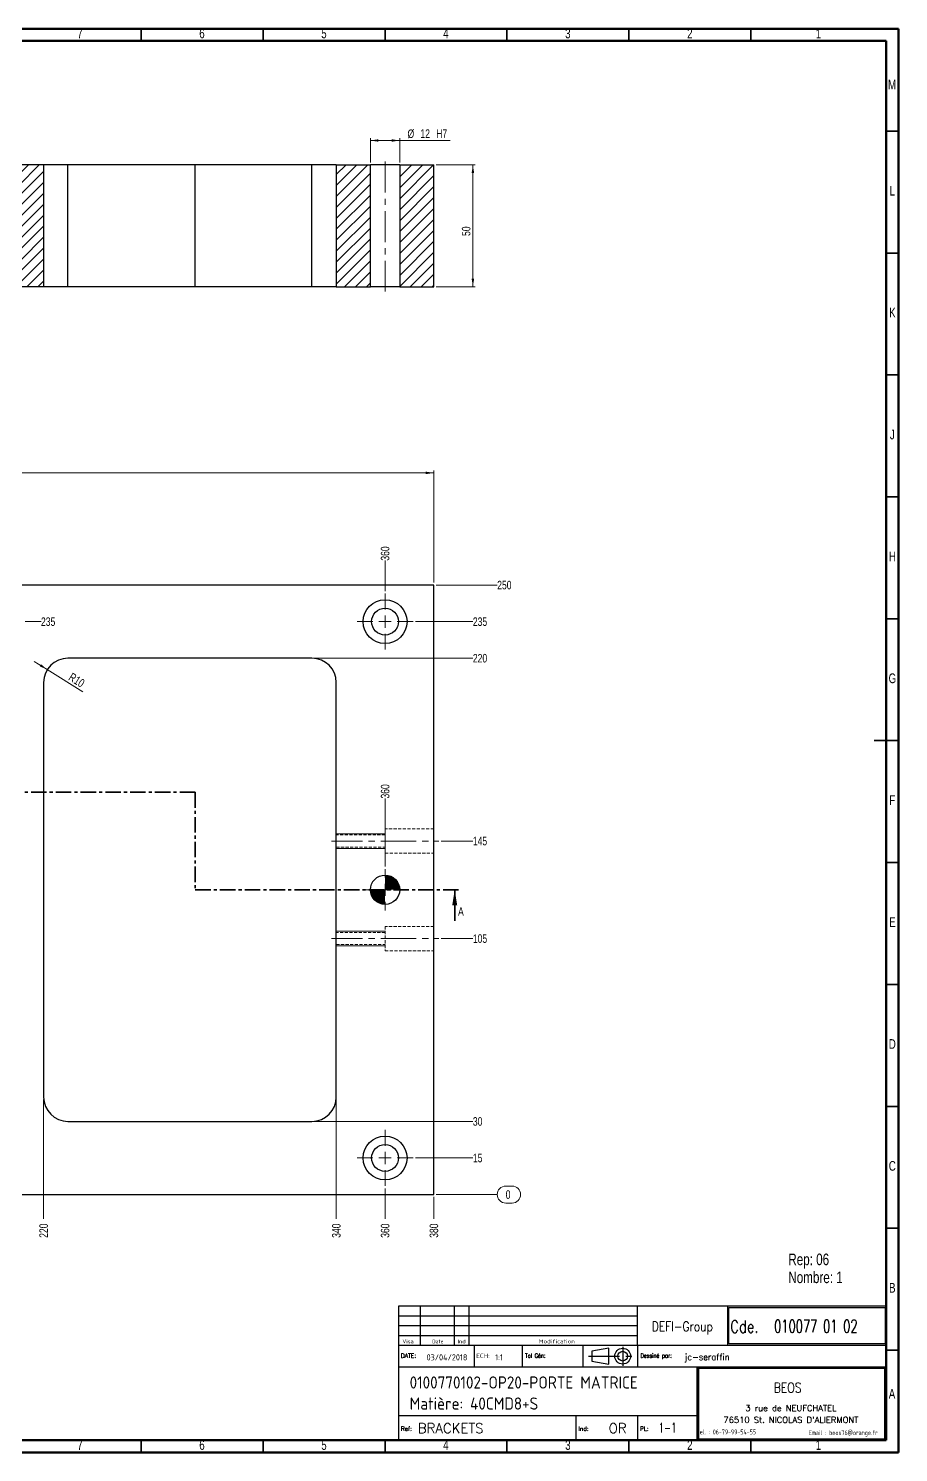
# Model space of a CAD drawing. Header units: millimetres. Extents: x 15 to 836, y 5 to 589.
# Drawn here: x 479 to 836, y 5 to 589 of the extents above; entities that cross this region are included whole.
import ezdxf

# ---------------------------------------------------------------- set-up
doc = ezdxf.new("R2010")
doc.units = ezdxf.units.MM
for name, pattern in [('CENTER', [10.16, 6.35, -1.27, 1.27, -1.27]), ('CENTERX2', [20.32, 12.7, -2.54, 2.54, -2.54]), ('HIDDEN', [1.905, 1.27, -0.635])]:
    doc.linetypes.add(name, pattern=pattern)
doc.layers.add('DIMENSIONS', color=176, linetype='Continuous')
doc.styles.add('SLDTEXTSTYLE0', font='TXT', dxfattribs={"width": 0.75})
doc.styles.add('SLDTEXTSTYLE1', font='ISOCP')
doc.styles.add('SLDTEXTSTYLE10', font='ISOCP', dxfattribs={"width": 1.147311})
doc.styles.add('SLDTEXTSTYLE11', font='ISOCP', dxfattribs={"width": 1.385904})
doc.styles.add('SLDTEXTSTYLE12', font='ISOCP', dxfattribs={"width": 1.246461})
doc.styles.add('SLDTEXTSTYLE13', font='ROMAND')
doc.styles.add('SLDTEXTSTYLE2', font='ROMANT', dxfattribs={"width": 0.8})
doc.styles.add('SLDTEXTSTYLE3', font='ISOCP', dxfattribs={"width": 0.8})
doc.styles.add('SLDTEXTSTYLE4', font='ROMANS', dxfattribs={"width": 0.8})
doc.styles.add('SLDTEXTSTYLE5', font='ROMANT')
doc.styles.add('SLDTEXTSTYLE6', font='ROMANS')
doc.styles.add('SLDTEXTSTYLE7', font='ROMANT', dxfattribs={"width": 0.65})
doc.styles.add('SLDTEXTSTYLE8', font='ISOCP', dxfattribs={"width": 1.446157})
doc.styles.add('SLDTEXTSTYLE9', font='ISOCP', dxfattribs={"width": 1.294402})
doc.dimstyles.new('SLDDIMSTYLE0', dxfattribs={"dimtxt": 3.5, "dimasz": 3.302, "dimexe": 0, "dimexo": 0.0625, "dimgap": 0.875, "dimtad": 0, "dimtih": 1, "dimtoh": 1, "dimdec": 0, "dimrnd": 1e-09, "dimdsep": 46, "dimtxsty": 'SLDTEXTSTYLE0', "dimblk1": 'NONE', "dimblk2": 'NONE', "dimsah": 1, "dimcen": 0.09, "dimadec": 0, "dimazin": 2, "dimtfac": 1, "dimtdec": 0, "dimtofl": 0, "dimtmove": 0, "dimatfit": 3, "dimldrblk": 'NONE', "dimfxl": 1, "dimfrac": 2, "dimtolj": 1, "dimtzin": 12, "dimarcsym": 0})
doc.dimstyles.new('SLDDIMSTYLE1', dxfattribs={"dimtxt": 3.5, "dimasz": 3.302, "dimexe": 0, "dimexo": 0.0625, "dimgap": 0.875, "dimtad": 0, "dimtih": 1, "dimtoh": 1, "dimrnd": 1e-09, "dimzin": 12, "dimdsep": 46, "dimtxsty": 'SLDTEXTSTYLE0', "dimblk1": 'NONE', "dimblk2": 'NONE', "dimsah": 1, "dimcen": 0.09, "dimadec": 0, "dimazin": 3, "dimtfac": 1, "dimtofl": 0, "dimtmove": 0, "dimatfit": 3, "dimldrblk": 'NONE', "dimfxl": 1, "dimfrac": 2, "dimtolj": 1, "dimtzin": 12, "dimarcsym": 0})
doc.dimstyles.new('SLDDIMSTYLE2', dxfattribs={"dimtxt": 3.5, "dimasz": 3.302, "dimexe": 0, "dimexo": 0.0625, "dimgap": 0.875, "dimtad": 1, "dimrnd": 1e-09, "dimzin": 12, "dimdsep": 46, "dimtxsty": 'SLDTEXTSTYLE0', "dimsah": 1, "dimcen": 0.09, "dimadec": 0, "dimazin": 3, "dimtfac": 1, "dimtofl": 0, "dimtmove": 0, "dimatfit": 3, "dimfxl": 1, "dimfrac": 2, "dimtolj": 1, "dimtzin": 12, "dimarcsym": 0})
doc.dimstyles.new('SLDDIMSTYLE3', dxfattribs={"dimtxt": 3.5, "dimasz": 3.302, "dimexe": 0, "dimexo": 0.0625, "dimgap": 0.875, "dimtad": 1, "dimrnd": 1e-09, "dimzin": 12, "dimdsep": 46, "dimtxsty": 'SLDTEXTSTYLE0', "dimsah": 1, "dimcen": 0, "dimadec": 0, "dimazin": 3, "dimtfac": 1, "dimtofl": 0, "dimtmove": 1, "dimatfit": 3, "dimfxl": 1, "dimfrac": 2, "dimtolj": 1, "dimtzin": 12, "dimarcsym": 0})

# ---------------------------------------------------------------- blocks, each defined once
blk = doc.blocks.new('SW_NOTE_0')
at = {"color": 0, "linetype": 'Continuous', "lineweight": 0, "char_height": 4.763, "attachment_point": 1, "style": 'SLDTEXTSTYLE0'}
for s, insert in [('Rep: 06', (0, 6.14)), ('Nombre: 1', (0, -1.21))]:
    blk.add_mtext(s, dxfattribs=dict(at, insert=insert))
blk = doc.blocks.new('_D_21')
at = {"color": 7, "linetype": 'Continuous', "lineweight": 18}
blk.add_line((485.52, 149.83), (485.52, 100.83), dxfattribs=at)
at = {"color": 7, "linetype": 'Continuous', "lineweight": 18, "insert": (483.78, 93.07), "char_height": 3.5, "attachment_point": 1, "rotation": 90, "style": 'SLDTEXTSTYLE0'}
blk.add_mtext('220', dxfattribs=at)
blk = doc.blocks.new('_None')
blk = doc.blocks.new('_D_22')
at = {"color": 7, "linetype": 'Continuous', "lineweight": 18}
blk.add_line((605.52, 149.83), (605.52, 100.83), dxfattribs=at)
at = {"color": 7, "linetype": 'Continuous', "lineweight": 18, "insert": (603.78, 93.07), "char_height": 3.5, "attachment_point": 1, "rotation": 90, "style": 'SLDTEXTSTYLE0'}
blk.add_mtext('340', dxfattribs=at)
blk = doc.blocks.new('_D_23')
at = {"color": 7, "linetype": 'Continuous', "lineweight": 18}
blk.add_line((625.52, 113.33), (625.52, 100.83), dxfattribs=at)
at = {"color": 7, "linetype": 'Continuous', "lineweight": 18, "insert": (623.78, 93.07), "char_height": 3.5, "attachment_point": 1, "rotation": 90, "style": 'SLDTEXTSTYLE0'}
blk.add_mtext('360', dxfattribs=at)
blk = doc.blocks.new('_D_24')
at = {"color": 7, "linetype": 'Continuous', "lineweight": 18}
blk.add_line((625.52, 358.33), (625.52, 370.83), dxfattribs=at)
at = {"color": 7, "linetype": 'Continuous', "lineweight": 18, "insert": (623.78, 370.83), "char_height": 3.5, "attachment_point": 1, "rotation": 90, "style": 'SLDTEXTSTYLE0'}
blk.add_mtext('360', dxfattribs=at)
blk = doc.blocks.new('_D_25')
at = {"color": 7, "linetype": 'Continuous', "lineweight": 18}
blk.add_line((625.52, 245.33), (625.52, 273.25), dxfattribs=at)
at = {"color": 7, "linetype": 'Continuous', "lineweight": 18, "insert": (623.78, 273.25), "char_height": 3.5, "attachment_point": 1, "rotation": 90, "style": 'SLDTEXTSTYLE0'}
blk.add_mtext('360', dxfattribs=at)
blk = doc.blocks.new('_D_26')
at = {"color": 7, "linetype": 'Continuous', "lineweight": 18}
blk.add_line((645.52, 109.83), (645.52, 100.83), dxfattribs=at)
at = {"color": 7, "linetype": 'Continuous', "lineweight": 18, "insert": (643.78, 93.07), "char_height": 3.5, "attachment_point": 1, "rotation": 90, "style": 'SLDTEXTSTYLE0'}
blk.add_mtext('380', dxfattribs=at)
blk = doc.blocks.new('_D_27')
at = {"color": 7, "linetype": 'Continuous', "lineweight": 18}
for p, q in [((674.98, 114.32), (677.57, 114.32)), ((646.52, 110.83), (671.49, 110.83)), ((677.57, 107.34), (674.98, 107.34))]:
    blk.add_line(p, q, dxfattribs=at)
for centre, start, end in [((674.98, 110.83), 90, 270), ((677.57, 110.83), 270, 90)]:
    blk.add_arc(centre, 3.49, start, end, dxfattribs=at)
at = {"color": 7, "linetype": 'Continuous', "lineweight": 18, "insert": (674.98, 112.56), "char_height": 3.5, "attachment_point": 1, "style": 'SLDTEXTSTYLE0'}
blk.add_mtext('0', dxfattribs=at)
blk = doc.blocks.new('_D_28')
at = {"color": 7, "linetype": 'Continuous', "lineweight": 18}
blk.add_line((399.02, 120.83), (415.24, 120.83), dxfattribs=at)
at = {"color": 7, "linetype": 'Continuous', "lineweight": 18, "insert": (415.24, 122.56), "char_height": 3.5, "attachment_point": 1, "style": 'SLDTEXTSTYLE0'}
blk.add_mtext('10', dxfattribs=at)
blk = doc.blocks.new('_D_29')
at = {"color": 7, "linetype": 'Continuous', "lineweight": 18}
blk.add_line((453.02, 125.83), (449.69, 125.83), dxfattribs=at)
at = {"color": 7, "linetype": 'Continuous', "lineweight": 18, "insert": (444.51, 127.56), "char_height": 3.5, "attachment_point": 1, "style": 'SLDTEXTSTYLE0'}
blk.add_mtext('15', dxfattribs=at)
blk = doc.blocks.new('_D_30')
at = {"color": 7, "linetype": 'Continuous', "lineweight": 18}
blk.add_line((273.02, 125.83), (255.52, 125.83), dxfattribs=at)
at = {"color": 7, "linetype": 'Continuous', "lineweight": 18, "insert": (250.34, 127.56), "char_height": 3.5, "attachment_point": 1, "style": 'SLDTEXTSTYLE0'}
blk.add_mtext('15', dxfattribs=at)
blk = doc.blocks.new('_D_31')
at = {"color": 7, "linetype": 'Continuous', "lineweight": 18}
blk.add_line((638.02, 125.83), (661.52, 125.83), dxfattribs=at)
at = {"color": 7, "linetype": 'Continuous', "lineweight": 18, "insert": (661.52, 127.56), "char_height": 3.5, "attachment_point": 1, "style": 'SLDTEXTSTYLE0'}
blk.add_mtext('15', dxfattribs=at)
blk = doc.blocks.new('_D_32')
at = {"color": 7, "linetype": 'Continuous', "lineweight": 18}
blk.add_line((404.52, 132.83), (415.24, 132.83), dxfattribs=at)
at = {"color": 7, "linetype": 'Continuous', "lineweight": 18, "insert": (415.24, 134.56), "char_height": 3.5, "attachment_point": 1, "style": 'SLDTEXTSTYLE0'}
blk.add_mtext('22', dxfattribs=at)
blk = doc.blocks.new('_D_33')
at = {"color": 7, "linetype": 'Continuous', "lineweight": 18}
blk.add_line((596.52, 140.83), (661.52, 140.83), dxfattribs=at)
at = {"color": 7, "linetype": 'Continuous', "lineweight": 18, "insert": (661.52, 142.56), "char_height": 3.5, "attachment_point": 1, "style": 'SLDTEXTSTYLE0'}
blk.add_mtext('30', dxfattribs=at)
blk = doc.blocks.new('_D_34')
at = {"color": 7, "linetype": 'Continuous', "lineweight": 18}
blk.add_line((314.52, 140.83), (255.52, 140.83), dxfattribs=at)
at = {"color": 7, "linetype": 'Continuous', "lineweight": 18, "insert": (250.34, 142.56), "char_height": 3.5, "attachment_point": 1, "style": 'SLDTEXTSTYLE0'}
blk.add_mtext('30', dxfattribs=at)
blk = doc.blocks.new('_D_35')
at = {"color": 7, "linetype": 'Continuous', "lineweight": 18}
blk.add_line((262.52, 160.83), (255.52, 160.83), dxfattribs=at)
at = {"color": 7, "linetype": 'Continuous', "lineweight": 18, "insert": (250.34, 162.56), "char_height": 3.5, "attachment_point": 1, "style": 'SLDTEXTSTYLE0'}
blk.add_mtext('50', dxfattribs=at)
blk = doc.blocks.new('_D_36')
at = {"color": 7, "linetype": 'Continuous', "lineweight": 18}
blk.add_line((412.52, 190.83), (406.55, 190.83), dxfattribs=at)
at = {"color": 7, "linetype": 'Continuous', "lineweight": 18, "insert": (401.38, 192.56), "char_height": 3.5, "attachment_point": 1, "style": 'SLDTEXTSTYLE0'}
blk.add_mtext('80', dxfattribs=at)
blk = doc.blocks.new('_D_37')
at = {"color": 7, "linetype": 'Continuous', "lineweight": 18}
blk.add_line((262.52, 200.83), (255.52, 200.83), dxfattribs=at)
at = {"color": 7, "linetype": 'Continuous', "lineweight": 18, "insert": (250.34, 202.56), "char_height": 3.5, "attachment_point": 1, "style": 'SLDTEXTSTYLE0'}
blk.add_mtext('90', dxfattribs=at)
blk = doc.blocks.new('_D_38')
at = {"color": 7, "linetype": 'Continuous', "lineweight": 18}
blk.add_line((427.52, 208.83), (435.99, 208.83), dxfattribs=at)
at = {"color": 7, "linetype": 'Continuous', "lineweight": 18, "insert": (435.99, 210.56), "char_height": 3.5, "attachment_point": 1, "style": 'SLDTEXTSTYLE0'}
blk.add_mtext('98', dxfattribs=at)
blk = doc.blocks.new('_D_39')
at = {"color": 7, "linetype": 'Continuous', "lineweight": 18}
blk.add_line((648.52, 215.83), (661.52, 215.83), dxfattribs=at)
at = {"color": 7, "linetype": 'Continuous', "lineweight": 18, "insert": (661.52, 217.56), "char_height": 3.5, "attachment_point": 1, "style": 'SLDTEXTSTYLE0'}
blk.add_mtext('105', dxfattribs=at)
blk = doc.blocks.new('_D_40')
at = {"color": 7, "linetype": 'Continuous', "lineweight": 18}
blk.add_line((433.02, 220.83), (435.99, 220.83), dxfattribs=at)
at = {"color": 7, "linetype": 'Continuous', "lineweight": 18, "insert": (435.99, 222.56), "char_height": 3.5, "attachment_point": 1, "style": 'SLDTEXTSTYLE0'}
blk.add_mtext('110', dxfattribs=at)
blk = doc.blocks.new('_D_41')
at = {"color": 7, "linetype": 'Continuous', "lineweight": 18}
blk.add_line((314.52, 220.83), (255.52, 220.83), dxfattribs=at)
at = {"color": 7, "linetype": 'Continuous', "lineweight": 18, "insert": (247.76, 222.56), "char_height": 3.5, "attachment_point": 1, "style": 'SLDTEXTSTYLE0'}
blk.add_mtext('110', dxfattribs=at)
blk = doc.blocks.new('_D_42')
at = {"color": 7, "linetype": 'Continuous', "lineweight": 18}
blk.add_line((362.94, 230.83), (325.83, 230.83), dxfattribs=at)
at = {"color": 7, "linetype": 'Continuous', "lineweight": 18, "insert": (318.07, 232.56), "char_height": 3.5, "attachment_point": 1, "style": 'SLDTEXTSTYLE0'}
blk.add_mtext('120', dxfattribs=at)
blk = doc.blocks.new('_D_43')
at = {"color": 7, "linetype": 'Continuous', "lineweight": 18}
blk.add_line((276.02, 235.83), (255.52, 235.83), dxfattribs=at)
at = {"color": 7, "linetype": 'Continuous', "lineweight": 18, "insert": (247.76, 237.56), "char_height": 3.5, "attachment_point": 1, "style": 'SLDTEXTSTYLE0'}
blk.add_mtext('125', dxfattribs=at)
blk = doc.blocks.new('_D_44')
at = {"color": 7, "linetype": 'Continuous', "lineweight": 18}
blk.add_line((433.02, 240.83), (435.99, 240.83), dxfattribs=at)
at = {"color": 7, "linetype": 'Continuous', "lineweight": 18, "insert": (435.99, 242.56), "char_height": 3.5, "attachment_point": 1, "style": 'SLDTEXTSTYLE0'}
blk.add_mtext('130', dxfattribs=at)
blk = doc.blocks.new('_D_45')
at = {"color": 7, "linetype": 'Continuous', "lineweight": 18}
blk.add_line((368.44, 245.83), (325.83, 245.83), dxfattribs=at)
at = {"color": 7, "linetype": 'Continuous', "lineweight": 18, "insert": (318.07, 247.56), "char_height": 3.5, "attachment_point": 1, "style": 'SLDTEXTSTYLE0'}
blk.add_mtext('135', dxfattribs=at)
blk = doc.blocks.new('_D_46')
at = {"color": 7, "linetype": 'Continuous', "lineweight": 18}
blk.add_line((427.52, 252.83), (435.99, 252.83), dxfattribs=at)
at = {"color": 7, "linetype": 'Continuous', "lineweight": 18, "insert": (435.99, 254.56), "char_height": 3.5, "attachment_point": 1, "style": 'SLDTEXTSTYLE0'}
blk.add_mtext('142', dxfattribs=at)
blk = doc.blocks.new('_D_47')
at = {"color": 7, "linetype": 'Continuous', "lineweight": 18}
blk.add_line((314.52, 255.83), (255.52, 255.83), dxfattribs=at)
at = {"color": 7, "linetype": 'Continuous', "lineweight": 18, "insert": (247.76, 257.56), "char_height": 3.5, "attachment_point": 1, "style": 'SLDTEXTSTYLE0'}
blk.add_mtext('145', dxfattribs=at)
blk = doc.blocks.new('_D_48')
at = {"color": 7, "linetype": 'Continuous', "lineweight": 18}
blk.add_line((648.52, 255.83), (661.52, 255.83), dxfattribs=at)
at = {"color": 7, "linetype": 'Continuous', "lineweight": 18, "insert": (661.52, 257.56), "char_height": 3.5, "attachment_point": 1, "style": 'SLDTEXTSTYLE0'}
blk.add_mtext('145', dxfattribs=at)
blk = doc.blocks.new('_D_49')
at = {"color": 7, "linetype": 'Continuous', "lineweight": 18}
blk.add_line((252.29, 275.83), (249.52, 275.83), dxfattribs=at)
at = {"color": 7, "linetype": 'Continuous', "lineweight": 18, "insert": (241.76, 277.56), "char_height": 3.5, "attachment_point": 1, "style": 'SLDTEXTSTYLE0'}
blk.add_mtext('165', dxfattribs=at)
blk = doc.blocks.new('_D_50')
at = {"color": 7, "linetype": 'Continuous', "lineweight": 18}
blk.add_line((446.52, 280.83), (461.38, 280.83), dxfattribs=at)
at = {"color": 7, "linetype": 'Continuous', "lineweight": 18, "insert": (461.38, 282.56), "char_height": 3.5, "attachment_point": 1, "style": 'SLDTEXTSTYLE0'}
blk.add_mtext('170', dxfattribs=at)
blk = doc.blocks.new('_D_51')
at = {"color": 7, "linetype": 'Continuous', "lineweight": 18}
blk.add_line((262.52, 310.83), (255.52, 310.83), dxfattribs=at)
at = {"color": 7, "linetype": 'Continuous', "lineweight": 18, "insert": (247.76, 312.56), "char_height": 3.5, "attachment_point": 1, "style": 'SLDTEXTSTYLE0'}
blk.add_mtext('200', dxfattribs=at)
blk = doc.blocks.new('_D_52')
at = {"color": 7, "linetype": 'Continuous', "lineweight": 18}
blk.add_line((596.52, 330.83), (661.52, 330.83), dxfattribs=at)
at = {"color": 7, "linetype": 'Continuous', "lineweight": 18, "insert": (661.52, 332.56), "char_height": 3.5, "attachment_point": 1, "style": 'SLDTEXTSTYLE0'}
blk.add_mtext('220', dxfattribs=at)
blk = doc.blocks.new('_D_53')
at = {"color": 7, "linetype": 'Continuous', "lineweight": 18}
blk.add_line((314.52, 330.83), (255.52, 330.83), dxfattribs=at)
at = {"color": 7, "linetype": 'Continuous', "lineweight": 18, "insert": (247.76, 332.56), "char_height": 3.5, "attachment_point": 1, "style": 'SLDTEXTSTYLE0'}
blk.add_mtext('220', dxfattribs=at)
blk = doc.blocks.new('_D_54')
at = {"color": 7, "linetype": 'Continuous', "lineweight": 18}
blk.add_line((273.02, 345.83), (255.52, 345.83), dxfattribs=at)
at = {"color": 7, "linetype": 'Continuous', "lineweight": 18, "insert": (247.76, 347.56), "char_height": 3.5, "attachment_point": 1, "style": 'SLDTEXTSTYLE0'}
blk.add_mtext('235', dxfattribs=at)
blk = doc.blocks.new('_D_55')
at = {"color": 7, "linetype": 'Continuous', "lineweight": 18}
blk.add_line((478.02, 345.83), (484.47, 345.83), dxfattribs=at)
at = {"color": 7, "linetype": 'Continuous', "lineweight": 18, "insert": (484.47, 347.56), "char_height": 3.5, "attachment_point": 1, "style": 'SLDTEXTSTYLE0'}
blk.add_mtext('235', dxfattribs=at)
blk = doc.blocks.new('_D_56')
at = {"color": 7, "linetype": 'Continuous', "lineweight": 18}
blk.add_line((638.02, 345.83), (661.52, 345.83), dxfattribs=at)
at = {"color": 7, "linetype": 'Continuous', "lineweight": 18, "insert": (661.52, 347.56), "char_height": 3.5, "attachment_point": 1, "style": 'SLDTEXTSTYLE0'}
blk.add_mtext('235', dxfattribs=at)
blk = doc.blocks.new('_D_57')
at = {"color": 7, "linetype": 'Continuous', "lineweight": 18}
blk.add_line((646.52, 360.83), (671.49, 360.83), dxfattribs=at)
at = {"color": 7, "linetype": 'Continuous', "lineweight": 18, "insert": (671.49, 362.56), "char_height": 3.5, "attachment_point": 1, "style": 'SLDTEXTSTYLE0'}
blk.add_mtext('250', dxfattribs=at)
blk = doc.blocks.new('_D_58')
at = {"color": 7, "linetype": 'Continuous', "lineweight": 18}
for p, q in [((265.52, 361.83), (265.52, 407.83)), ((645.52, 406.83), (265.52, 406.83)), ((645.52, 361.83), (645.52, 407.83))]:
    blk.add_line(p, q, dxfattribs=at)
for points in [[(265.52, 406.83), (268.82, 406.32), (268.82, 407.34)], [(645.52, 406.83), (642.21, 407.34), (642.21, 406.32)]]:
    blk.add_solid(points, dxfattribs=at)
at = {"color": 7, "linetype": 'Continuous', "lineweight": 18, "insert": (457.5, 411.34), "char_height": 3.5, "attachment_point": 1, "style": 'SLDTEXTSTYLE0'}
blk.add_mtext('380', dxfattribs=at)
blk = doc.blocks.new('_D_61')
at = {"color": 7, "linetype": 'Continuous', "lineweight": 18}
for q in [(481.66, 329.51), (501.67, 316.97)]:
    blk.add_line((487.04, 326.14), q, dxfattribs=at)
blk.add_solid([(487.04, 326.14), (484.52, 328.32), (483.98, 327.46)], dxfattribs=at)
at = {"color": 7, "linetype": 'Continuous', "lineweight": 18, "insert": (497.29, 325.04), "char_height": 3.5, "attachment_point": 1, "rotation": 327.90732, "style": 'SLDTEXTSTYLE0'}
blk.add_mtext('R10', dxfattribs=at)
blk = doc.blocks.new('SW_CENTERMARKSYMBOL_0')
at = {"color": 0, "linetype": 'Continuous', "lineweight": 0}
for p, q in [((0, 5), (0, 11.5)), ((-5, 0), (-11.5, 0)), ((0, 0), (-2.5, 0)), ((0, 0), (0, 2.5)), ((0, 0), (0, -2.5)), ((0, 0), (2.5, 0)), ((5, 0), (11.5, 0)), ((0, -5), (0, -11.5))]:
    blk.add_line(p, q, dxfattribs=at)
blk = doc.blocks.new('SW_CENTERMARKSYMBOL_4')
at = {"color": 0, "linetype": 'Continuous', "lineweight": 0}
for p, q in [((0, 5), (0, 11.5)), ((-5, 0), (-11.5, 0)), ((0, 0), (-2.5, 0)), ((0, 0), (0, 2.5)), ((0, 0), (0, -2.5)), ((0, 0), (2.5, 0)), ((5, 0), (11.5, 0)), ((0, -5), (0, -11.5))]:
    blk.add_line(p, q, dxfattribs=at)
blk = doc.blocks.new('SW_CENTERMARKSYMBOL_6')
at = {"color": 0, "linetype": 'Continuous', "lineweight": 0}
for p, q in [((0, 5), (0, 8.5)), ((-5, 0), (-8.5, 0)), ((0, 0), (-2.5, 0)), ((0, 0), (0, 2.5)), ((0, 0), (0, -2.5)), ((0, 0), (2.5, 0)), ((5, 0), (8.5, 0)), ((0, -5), (0, -8.5))]:
    blk.add_line(p, q, dxfattribs=at)
blk = doc.blocks.new('SW_DOWELSYMBOL_7')
at = {"linetype": 'Continuous', "lineweight": 0}
h = blk.add_hatch(color=0, dxfattribs=at)
edge = h.paths.add_edge_path(flags=0)
edge.add_arc((0, 0), 6, 0, 90)
edge.add_line((0, 6), (0, 0))
edge.add_line((0, 0), (6, 0))
h = blk.add_hatch(color=0, dxfattribs=at)
edge = h.paths.add_edge_path(flags=0)
edge.add_arc((0, 0), 6, 180, 270)
edge.add_line((0, -6), (0, 0))
edge.add_line((0, 0), (-6, 0))
at = {"color": 0, "linetype": 'Continuous', "lineweight": 0}
blk.add_circle((0, 0), 6, dxfattribs=at)
blk = doc.blocks.new('_D_67')
at = {"color": 7, "linetype": 'Continuous', "lineweight": 18}
for p, q in [((619.52, 534.17), (619.52, 544.17)), ((631.52, 534.17), (631.52, 544.17)), ((619.52, 543.17), (631.52, 543.17)), ((631.52, 543.17), (652.25, 543.17))]:
    blk.add_line(p, q, dxfattribs=at)
for points in [[(619.52, 543.17), (622.82, 542.66), (622.82, 543.68)], [(631.52, 543.17), (628.21, 543.68), (628.21, 542.66)]]:
    blk.add_solid(points, dxfattribs=at)
at = {"color": 7, "linetype": 'Continuous', "lineweight": 18, "char_height": 3.5, "attachment_point": 1, "style": 'SLDTEXTSTYLE0'}
for s, insert in [('%%c', (634.73, 547.68)), ('12', (640.01, 547.74)), ('H7', (646.49, 547.74))]:
    blk.add_mtext(s, dxfattribs=dict(at, insert=insert))
blk = doc.blocks.new('_D_68')
at = {"color": 7, "linetype": 'Continuous', "lineweight": 18}
for p, q in [((646.52, 533.17), (662.52, 533.17)), ((661.52, 483.17), (661.52, 533.17)), ((646.52, 483.17), (662.52, 483.17))]:
    blk.add_line(p, q, dxfattribs=at)
for points in [[(661.52, 533.17), (661.01, 529.87), (662.02, 529.87)], [(661.52, 483.17), (662.02, 486.47), (661.01, 486.47)]]:
    blk.add_solid(points, dxfattribs=at)
at = {"color": 7, "linetype": 'Continuous', "lineweight": 18, "insert": (657, 504.02), "char_height": 3.5, "attachment_point": 1, "rotation": 90, "style": 'SLDTEXTSTYLE0'}
blk.add_mtext('50', dxfattribs=at)

msp = doc.modelspace()

# ---------------------------------------------------------------- hatches: boundary and pattern name
at = {"linetype": 'Continuous', "lineweight": 18}
h = msp.add_hatch(dxfattribs=at)
h.set_pattern_fill('ANSI31', style=0)
h.paths.add_polyline_path([(413.516, 533.172), (413.516, 483.172), (485.516, 483.172), (485.516, 533.172)], flags=0)
h = msp.add_hatch(dxfattribs=at)
h.set_pattern_fill('ANSI31', style=0)
h.paths.add_polyline_path([(619.516, 533.172), (605.516, 533.172), (605.516, 483.172), (619.516, 483.172)], flags=0)
h = msp.add_hatch(dxfattribs=at)
h.set_pattern_fill('ANSI31', style=0)
h.paths.add_polyline_path([(631.516, 483.172), (645.516, 483.172), (645.516, 533.172), (631.516, 533.172)], flags=0)

# ---------------------------------------------------------------- linework, layer by layer
at = {"color": 7, "linetype": 'Continuous', "lineweight": 70}
for p, q in [((15, 589), (836, 589)), ((836, 589), (836, 5)), ((20, 584), (831, 584)), ((831, 584), (831, 10)), ((831, 10), (20, 10)), ((836, 5), (15, 5))]:
    msp.add_line(p, q, dxfattribs=at)
at = {"color": 7, "linetype": 'Continuous', "lineweight": 35}
for p, q in [((525.5, 584), (525.5, 589)), ((575.5, 584), (575.5, 589)), ((625.5, 584), (625.5, 589)), ((675.5, 584), (675.5, 589)), ((725.5, 584), (725.5, 589)), ((775.5, 584), (775.5, 589)), ((831, 547), (836, 547)), ((831, 497), (836, 497)), ((831, 447), (836, 447)), ((831, 397), (836, 397)), ((831, 347), (836, 347)), ((836.001, 297), (825.999, 297)), ((831, 297), (836, 297)), ((831, 247), (836, 247)), ((654.067, 223.127), (654.067, 235.827)), ((831, 197), (836, 197)), ((831, 147), (836, 147)), ((831, 97), (836, 97)), ((831, 47), (836, 47)), ((525.5, 10), (525.5, 5)), ((575.5, 10), (575.5, 5)), ((625.5, 10), (625.5, 5)), ((675.5, 10), (675.5, 5)), ((725.5, 10), (725.5, 5)), ((775.5, 10), (775.5, 5))]:
    msp.add_line(p, q, dxfattribs=at)
at = {"color": 7, "linetype": 'Continuous', "lineweight": 25}
for p, q in [((485.516, 533.172), (413.516, 533.172)), ((485.516, 533.172), (485.516, 483.172)), ((495.516, 533.172), (485.516, 533.172)), ((495.516, 483.172), (495.516, 533.172)), ((547.685, 533.172), (495.516, 533.172)), ((547.685, 483.172), (547.685, 533.172)), ((595.516, 533.172), (547.685, 533.172)), ((595.516, 483.172), (595.516, 533.172)), ((605.516, 533.172), (595.516, 533.172)), ((605.516, 533.172), (605.516, 483.172)), ((605.516, 533.172), (619.516, 533.172)), ((619.516, 483.172), (619.516, 533.172)), ((631.516, 533.172), (619.516, 533.172)), ((631.516, 533.172), (631.516, 483.172)), ((631.516, 533.172), (645.516, 533.172)), ((645.516, 483.172), (645.516, 533.172)), ((485.516, 483.172), (413.516, 483.172)), ((495.516, 483.172), (485.516, 483.172)), ((547.685, 483.172), (495.516, 483.172)), ((595.516, 483.172), (547.685, 483.172)), ((605.516, 483.172), (595.516, 483.172)), ((605.516, 483.172), (619.516, 483.172)), ((631.516, 483.172), (619.516, 483.172)), ((631.516, 483.172), (645.516, 483.172)), ((645.516, 360.827), (410.516, 360.827)), ((645.516, 110.827), (645.516, 360.827)), ((595.516, 330.827), (495.516, 330.827)), ((485.516, 320.827), (485.516, 150.827)), ((605.516, 150.827), (605.516, 320.827)), ((495.516, 140.827), (595.516, 140.827)), ((410.516, 110.827), (645.516, 110.827))]:
    msp.add_line(p, q, dxfattribs=at)
at = {"color": 7, "linetype": 'CENTERX2', "lineweight": 18}
for p, q in [((625.516, 481.172), (625.516, 535.172)), ((603.516, 255.827), (625.516, 255.827)), ((625.516, 255.827), (647.516, 255.827)), ((603.516, 215.827), (625.516, 215.827)), ((625.516, 215.827), (647.516, 215.827))]:
    msp.add_line(p, q, dxfattribs=at)
at = {"color": 7, "linetype": 'CENTER', "lineweight": 35}
for p, q in [((547.685, 275.827), (253.286, 275.827)), ((547.685, 275.827), (547.685, 235.827)), ((547.685, 235.827), (656.067, 235.827))]:
    msp.add_line(p, q, dxfattribs=at)
at = {"color": 7, "linetype": 'Continuous', "lineweight": 18}
for p, q in [((625.516, 258.827), (605.516, 258.827)), ((625.516, 252.827), (605.516, 252.827)), ((625.516, 218.827), (605.516, 218.827)), ((625.516, 212.827), (605.516, 212.827))]:
    msp.add_line(p, q, dxfattribs=at)
at = {"color": 7, "linetype": 'HIDDEN', "lineweight": 18}
for p, q in [((605.516, 258.827), (605.516, 252.827)), ((625.516, 258.327), (605.516, 258.327)), ((625.516, 260.827), (625.516, 250.827)), ((645.516, 260.827), (625.516, 260.827)), ((605.516, 253.327), (625.516, 253.327)), ((625.516, 250.827), (645.516, 250.827)), ((605.516, 218.827), (605.516, 212.827)), ((625.516, 218.327), (605.516, 218.327)), ((625.516, 220.827), (625.516, 210.827)), ((645.516, 220.827), (625.516, 220.827)), ((605.516, 213.327), (625.516, 213.327)), ((625.516, 210.827), (645.516, 210.827))]:
    msp.add_line(p, q, dxfattribs=at)
at = {"color": 7, "linetype": 'Continuous', "lineweight": 25}
for centre, radius in [((625.516, 345.827), 9), ((625.516, 345.827), 5.5), ((625.516, 235.827), 6), ((625.516, 125.827), 9), ((625.516, 125.827), 5.5)]:
    msp.add_circle(centre, radius, dxfattribs=at)
for centre, start, end in [((495.516, 320.827), 90, 180), ((595.516, 320.827), 0, 90), ((495.516, 150.827), 180, 270), ((595.516, 150.827), 270, 0)]:
    msp.add_arc(centre, 10, start, end, dxfattribs=at)
at = {"color": 7, "linetype": 'Continuous', "lineweight": 35}
msp.add_solid([(654.067, 235.827), (653.051, 229.477), (655.083, 229.477)], dxfattribs=at)
at = {"layer": 'DIMENSIONS', "color": 3}
for p, q in [((728.988, 65.022), (630.988, 65.022)), ((639.988, 49.022), (639.988, 65.022)), ((653.988, 49.022), (653.988, 65.022)), ((659.988, 49.022), (659.988, 65.022)), ((630.988, 61.022), (728.988, 61.022)), ((728.988, 57.022), (630.988, 57.022)), ((630.988, 53.022), (728.988, 53.022))]:
    msp.add_line(p, q, dxfattribs=at)
at = {"layer": 'DIMENSIONS', "color": 6}
for p, q in [((630.988, 65.022), (630.988, 10.022)), ((830.988, 10.022), (830.988, 65.022)), ((830.988, 40.022), (753.372, 40.022)), ((753.372, 40.022), (753.372, 10.022)), ((830.788, 39.822), (753.572, 39.822)), ((753.572, 39.822), (753.572, 10.222)), ((830.588, 39.622), (753.772, 39.622)), ((753.772, 39.622), (753.772, 10.422)), ((830.388, 39.422), (753.972, 39.422)), ((753.972, 39.422), (753.972, 10.622)), ((830.388, 10.622), (830.388, 39.422)), ((830.588, 10.422), (830.588, 39.622)), ((830.788, 10.222), (830.788, 39.822)), ((630.988, 10.022), (830.988, 10.022)), ((753.572, 10.222), (830.788, 10.222)), ((753.772, 10.422), (830.588, 10.422)), ((753.972, 10.622), (830.388, 10.622))]:
    msp.add_line(p, q, dxfattribs=at)
at = {"layer": 'DIMENSIONS', "color": 1}
for p, q in [((830.988, 65.022), (728.988, 65.022)), ((728.988, 49.022), (728.988, 65.022)), ((765.988, 49.022), (765.988, 65.022)), ((766.488, 49.522), (766.488, 64.522)), ((766.488, 64.522), (830.488, 64.522)), ((830.488, 64.522), (830.488, 49.522)), ((630.988, 49.022), (830.988, 49.022)), ((661.988, 49.022), (661.988, 40.022)), ((681.719, 49.022), (681.719, 40.022)), ((706.608, 49.022), (706.608, 40.022)), ((728.988, 49.022), (728.988, 40.022)), ((830.488, 49.522), (766.488, 49.522)), ((753.372, 40.022), (630.988, 40.022)), ((753.372, 20.022), (630.988, 20.022)), ((703.779, 20.022), (703.779, 10.022)), ((728.988, 20.022), (728.988, 10.022))]:
    msp.add_line(p, q, dxfattribs=at)
at = {"layer": 'DIMENSIONS'}
for p, q in [((766.488, 49.522), (766.488, 64.522)), ((766.488, 64.522), (830.488, 64.522)), ((830.488, 64.522), (830.488, 49.522)), ((830.488, 49.522), (766.488, 49.522))]:
    msp.add_line(p, q, dxfattribs=at)
at = {"layer": 'DIMENSIONS', "color": 7}
for p, q in [((717.232, 47.772), (710.232, 46.522)), ((717.232, 41.272), (717.232, 47.772)), ((710.232, 46.522), (710.232, 42.522)), ((710.232, 42.522), (717.232, 41.272))]:
    msp.add_line(p, q, dxfattribs=at)
at = {"layer": 'DIMENSIONS', "color": 3, "linetype": 'CENTERX2'}
for p, q in [((722.922, 48.37), (722.922, 40.535)), ((708.934, 44.522), (727.189, 44.522))]:
    msp.add_line(p, q, dxfattribs=at)
at = {"layer": 'DIMENSIONS', "color": 7}
for radius in [3.25, 2]:
    msp.add_circle((722.922, 44.522), radius, dxfattribs=at)

# ---------------------------------------------------------------- block references
at = {"color": 7, "linetype": 'Continuous', "lineweight": 0}
for name, p in [('SW_CENTERMARKSYMBOL_4', (625.516, 345.827)), ('SW_CENTERMARKSYMBOL_6', (625.516, 235.827)), ('SW_DOWELSYMBOL_7', (625.516, 235.827)), ('SW_CENTERMARKSYMBOL_0', (625.516, 125.827)), ('SW_NOTE_0', (790.835, 80.457))]:
    msp.add_blockref(name, p, dxfattribs=at)

# ---------------------------------------------------------------- texts
at = {"color": 7, "linetype": 'Continuous', "lineweight": 0, "char_height": 3.969, "attachment_point": 2, "style": 'SLDTEXTSTYLE0'}
for s, insert in [('7', (500.46, 589.06)), ('6', (550.46, 589.06)), ('5', (600.46, 589.06)), ('4', (650.46, 589.06)), ('3', (700.46, 589.06)), ('2', (750.46, 589.06)), ('1', (803.21, 589.06)), ('M', (833.362, 568.06)), ('L', (833.455, 524.56)), ('K', (833.489, 474.56)), ('J', (833.465, 424.56)), ('H', (833.49, 374.56)), ('G', (833.487, 324.56)), ('F', (833.458, 274.56)), ('E', (833.508, 224.56)), ('D', (833.453, 174.56)), ('C', (833.459, 124.56)), ('B', (833.471, 74.56)), ('A', (833.34, 31.06)), ('7', (500.46, 10.06)), ('6', (550.46, 10.06)), ('5', (600.46, 10.06)), ('4', (650.46, 10.06)), ('3', (700.46, 10.06)), ('2', (750.46, 10.06)), ('1', (803.21, 10.06))]:
    msp.add_mtext(s, dxfattribs=dict(at, insert=insert))
at = {"color": 7, "linetype": 'Continuous', "insert": (655.445, 228.674), "char_height": 3.5, "attachment_point": 1, "style": 'SLDTEXTSTYLE0'}
msp.add_mtext('A', dxfattribs=at)
at = {"layer": 'DIMENSIONS'}
for s, insert, char_height, attachment_point, style in [('DEFI-Group', (747.407, 58.722), 4, 2, 'SLDTEXTSTYLE2'), ('Cde.', (766.988, 59.148), 5, 1, 'SLDTEXTSTYLE2'), ('010077 01 02', (785.035, 59.462), 5.29167, 1, 'SLDTEXTSTYLE7'), ('Visa', (632.643, 51.369), 1.5671, 1, 'SLDTEXTSTYLE12'), ('Date', (644.812, 51.305), 1.4924, 1, 'SLDTEXTSTYLE10'), ('Ind', (655.242, 51.305), 1.4924, 1, 'SLDTEXTSTYLE11'), ('Modification', (688.477, 51.369), 1.56705, 1, 'SLDTEXTSTYLE8'), ('DATE:', (632.022, 45.62), 1.7277, 1, 'SLDTEXTSTYLE6'), ('03/04/2018', (642.521, 45.275), 2.5, 1, 'SLDTEXTSTYLE1'), ('ECH:', (662.899, 45.582), 1.8141, 1, 'SLDTEXTSTYLE9'), ('1:1', (670.608, 45.262), 2.5, 1, 'SLDTEXTSTYLE1'), ('Tol Gén:', (682.939, 45.62), 1.7277, 1, 'SLDTEXTSTYLE4'), ('Dessiné par:', (730.209, 45.62), 1.72768, 1, 'SLDTEXTSTYLE4'), ('jc-seraffin', (748.343, 45.442), 2.5, 1, 'SLDTEXTSTYLE5'), ('0100770102-OP20-PORTE MATRICE', (635.591, 36.231), 5, 1, 'SLDTEXTSTYLE1'), ('BEOS', (790.559, 33.617), 4, 2, 'SLDTEXTSTYLE2'), ('Matière: 40CMD8+S', (635.591, 27.585), 5, 1, 'SLDTEXTSTYLE1'), ('3 rue de NEUFCHATEL', (791.897, 24.47), 2.5, 2, 'SLDTEXTSTYLE13'), ("76510 St. NICOLAS D'ALIERMONT", (791.89, 19.645), 2.5, 2, 'SLDTEXTSTYLE13'), ('Ref:', (632.022, 15.62), 1.7277, 1, 'SLDTEXTSTYLE6'), ('BRACKETS', (638.96, 16.973), 4, 1, 'SLDTEXTSTYLE5'), ('Ind:', (704.814, 15.62), 1.7277, 1, 'SLDTEXTSTYLE6'), ('OR', (717.182, 16.973), 4, 1, 'SLDTEXTSTYLE5'), ('PL:', (730.022, 15.62), 1.7277, 1, 'SLDTEXTSTYLE6'), ('1-1', (737.639, 17.195), 4, 1, 'SLDTEXTSTYLE7'), ('Tel. : 06-79-99-54-55', (765.348, 14.45), 2, 2, 'SLDTEXTSTYLE3'), ('Email : beos76@orange.fr', (813.36, 14.119), 2, 2, 'SLDTEXTSTYLE3')]:
    msp.add_mtext(s, dxfattribs=dict(at, insert=insert, char_height=char_height, attachment_point=attachment_point, style=style))

# ---------------------------------------------------------------- dimensions: what is measured, and where the dimension line sits
at = {"color": 7, "linetype": 'Continuous', "lineweight": 18}
dim = msp.add_linear_dim(base=(631.516, 543.172), p1=(619.516, 533.172), p2=(631.516, 533.172), text='%%c<> H7', dimstyle='SLDDIMSTYLE2', dxfattribs=at)
dim.commit()
dim.dimension.update_dxf_attribs({"geometry": '_D_67', "text_midpoint": (643.487, 543.172), "dimtype": 160})
dim = msp.add_linear_dim(base=(661.516, 533.172), p1=(645.516, 483.172), p2=(645.516, 533.172), angle=90, dimstyle='SLDDIMSTYLE2', dxfattribs=at)
dim.commit()
dim.dimension.update_dxf_attribs({"geometry": '_D_68', "text_midpoint": (661.516, 506.607), "dimtype": 160})
dim = msp.add_linear_dim(base=(265.516, 406.827), p1=(645.516, 360.827), p2=(265.516, 360.827), dimstyle='SLDDIMSTYLE2', dxfattribs=at)
dim.commit()
dim.dimension.update_dxf_attribs({"geometry": '_D_58', "text_midpoint": (461.382, 406.827), "dimtype": 160})
for feature_location, offset, dtype, origin, dimstyle, picture, middle in [((625.516, 357.327), (0, 13.5), 1, (265.516, 110.827), 'SLDDIMSTYLE1', '_D_24', (625.516, 374.707)), ((645.516, 360.827), (25.977, 0), 0, (645.516, 110.827), 'SLDDIMSTYLE1', '_D_57', (675.372, 360.827)), ((274.016, 345.827), (-18.5, 0), 0, (645.516, 110.827), 'SLDDIMSTYLE1', '_D_54', (251.637, 345.827)), ((477.016, 345.827), (7.458, 0), 0, (645.516, 110.827), 'SLDDIMSTYLE1', '_D_55', (488.353, 345.827)), ((637.016, 345.827), (24.5, 0), 0, (645.516, 110.827), 'SLDDIMSTYLE1', '_D_56', (665.395, 345.827)), ((315.516, 330.827), (-60, 0), 0, (645.516, 110.827), 'SLDDIMSTYLE1', '_D_53', (251.637, 330.827)), ((595.516, 330.827), (66, 0), 0, (645.516, 110.827), 'SLDDIMSTYLE1', '_D_52', (665.395, 330.827)), ((263.516, 310.827), (-8, 0), 0, (645.516, 110.827), 'SLDDIMSTYLE1', '_D_51', (251.637, 310.827)), ((625.516, 244.327), (0, 28.926), 1, (265.516, 110.827), 'SLDDIMSTYLE1', '_D_25', (625.516, 277.133)), ((445.516, 280.827), (15.866, 0), 0, (645.516, 110.827), 'SLDDIMSTYLE1', '_D_50', (465.261, 280.827)), ((253.286, 275.827), (-3.771, 0), 0, (645.516, 110.827), 'SLDDIMSTYLE1', '_D_49', (245.637, 275.827)), ((315.516, 255.827), (-60, 0), 0, (645.516, 110.827), 'SLDDIMSTYLE1', '_D_47', (251.637, 255.827)), ((647.516, 255.827), (14, 0), 0, (645.516, 110.827), 'SLDDIMSTYLE1', '_D_48', (665.395, 255.827)), ((426.516, 252.827), (9.477, 0), 0, (645.516, 110.827), 'SLDDIMSTYLE1', '_D_46', (439.872, 252.827)), ((369.441, 245.827), (-43.609, 0), 0, (645.516, 110.827), 'SLDDIMSTYLE1', '_D_45', (321.953, 245.827)), ((432.016, 240.827), (3.977, 0), 0, (645.516, 110.827), 'SLDDIMSTYLE1', '_D_44', (439.872, 240.827)), ((277.016, 235.827), (-21.5, 0), 0, (645.516, 110.827), 'SLDDIMSTYLE1', '_D_43', (251.637, 235.827)), ((363.941, 230.827), (-38.109, 0), 0, (645.516, 110.827), 'SLDDIMSTYLE1', '_D_42', (321.953, 230.827)), ((315.516, 220.827), (-60, 0), 0, (645.516, 110.827), 'SLDDIMSTYLE1', '_D_41', (251.637, 220.827)), ((432.016, 220.827), (3.977, 0), 0, (645.516, 110.827), 'SLDDIMSTYLE1', '_D_40', (439.872, 220.827)), ((647.516, 215.827), (14, 0), 0, (645.516, 110.827), 'SLDDIMSTYLE1', '_D_39', (665.395, 215.827)), ((426.516, 208.827), (9.477, 0), 0, (645.516, 110.827), 'SLDDIMSTYLE1', '_D_38', (438.579, 208.827)), ((263.516, 200.827), (-8, 0), 0, (645.516, 110.827), 'SLDDIMSTYLE1', '_D_37', (252.93, 200.827)), ((413.516, 190.827), (-6.968, 0), 0, (645.516, 110.827), 'SLDDIMSTYLE1', '_D_36', (403.962, 190.827)), ((263.516, 160.827), (-8, 0), 0, (645.516, 110.827), 'SLDDIMSTYLE1', '_D_35', (252.93, 160.827)), ((485.516, 150.827), (0, -50), 1, (265.516, 110.827), 'SLDDIMSTYLE1', '_D_21', (485.516, 96.948)), ((605.516, 150.827), (0, -50), 1, (265.516, 110.827), 'SLDDIMSTYLE1', '_D_22', (605.516, 96.948)), ((315.516, 140.827), (-60, 0), 0, (645.516, 110.827), 'SLDDIMSTYLE1', '_D_34', (252.93, 140.827)), ((595.516, 140.827), (66, 0), 0, (645.516, 110.827), 'SLDDIMSTYLE1', '_D_33', (664.102, 140.827)), ((403.516, 132.827), (11.728, 0), 0, (645.516, 110.827), 'SLDDIMSTYLE1', '_D_32', (417.83, 132.827)), ((274.016, 125.827), (-18.5, 0), 0, (645.516, 110.827), 'SLDDIMSTYLE1', '_D_30', (252.93, 125.827)), ((454.016, 125.827), (-4.33, 0), 0, (645.516, 110.827), 'SLDDIMSTYLE1', '_D_29', (447.1, 125.827)), ((637.016, 125.827), (24.5, 0), 0, (645.516, 110.827), 'SLDDIMSTYLE1', '_D_31', (664.102, 125.827)), ((398.016, 120.827), (17.228, 0), 0, (645.516, 110.827), 'SLDDIMSTYLE1', '_D_28', (417.83, 120.827)), ((625.516, 114.327), (0, -13.5), 1, (265.516, 110.827), 'SLDDIMSTYLE1', '_D_23', (625.516, 96.948)), ((645.515869777, 110.827399636), (25.977256866, 0), 0, (645.515869777, 110.827399636), 'SLDDIMSTYLE0', '_D_27', (676.275244546, 110.827399636)), ((645.516, 110.827), (0, -10), 1, (265.516, 110.827), 'SLDDIMSTYLE1', '_D_26', (645.516, 96.948))]:
    dim = msp.add_ordinate_dim(feature_location=feature_location, offset=offset, dtype=dtype, origin=origin, dimstyle=dimstyle, dxfattribs=at)
    dim.commit()
    dim.dimension.update_dxf_attribs({"geometry": picture, "text_midpoint": middle})
dim = msp.add_radius_dim(center=(495.516, 320.827), mpoint=(487.044, 326.14), dimstyle='SLDDIMSTYLE3', dxfattribs=at)
dim.commit()
dim.dimension.update_dxf_attribs({"geometry": '_D_61', "text_midpoint": (498.283, 319.092), "dimtype": 164})

doc.saveas('drawing.dxf')
